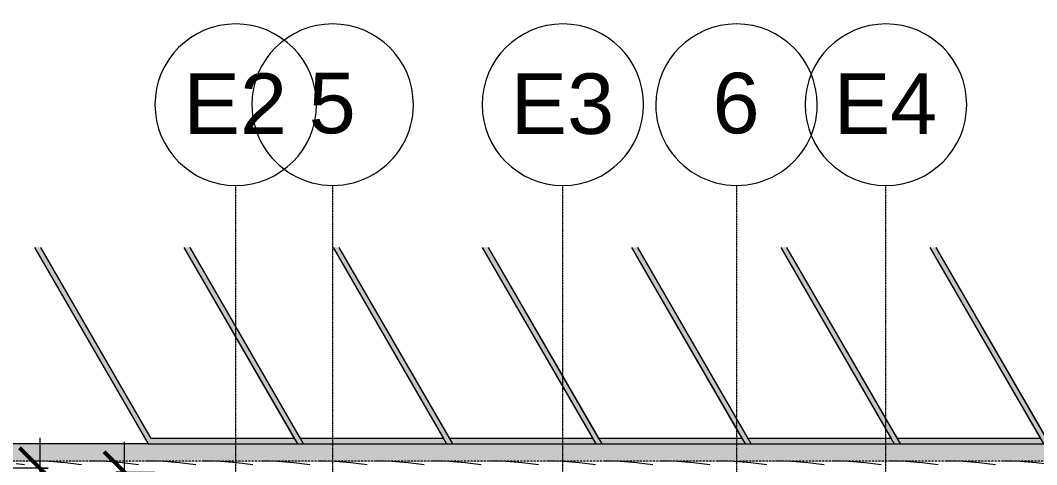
# Model space of a CAD drawing. Header units: inches. Extents: x -4124 to 2030, y 10168 to 14873.
# Drawn here: x -2945 to -2190, y 11766 to 12096 of the extents above; entities that cross this region are included whole.
import ezdxf

# ---------------------------------------------------------------- set-up
doc = ezdxf.new("R2010")
doc.units = ezdxf.units.IN
doc.header["$MEASUREMENT"] = 0
doc.linetypes.add('Demolished', pattern=[0.1875, 0.125, -0.0625])
doc.linetypes.add('Grid Line 1_2_', pattern=[0.875, 0.5, -0.125, 0.125, -0.125])
for name, color, linetype, lineweight in [('A-ANNO-DIMS', 211, 'Continuous', 9), ('A-ANNO-DIMS-240', 211, 'Continuous', 9), ('A-ROOF', 132, 'Demolished', 9), ('A-ROOF-PATT', 132, 'Demolished', 9), ('C-PRKG', 3, 'Continuous', 9), ('S-FNDN', 32, 'Continuous', 9), ('S-GRID', 1, 'Continuous', 9), ('S-GRID-IDEN', 1, 'Continuous', 9)]:
    doc.layers.add(name, color=color, linetype=linetype, lineweight=lineweight)
doc.styles.add('Arial', font='arial.ttf', dxfattribs={"height": 45})
doc.styles.add('Century Gothic_1', font='ufonts.com_century-gothic.ttf', dxfattribs={"height": 22.5})
doc.dimstyles.new('OD__1_16__Tol__', dxfattribs={"dimscale": 12, "dimtxt": 23.493786, "dimasz": 2.5, "dimexe": 1.875, "dimexo": 1.25, "dimgap": 1.875, "dimtad": 1, "dimdec": 4, "dimrnd": 0.0625, "dimzin": 3, "dimdsep": 46, "dimlunit": 4, "dimtxsty": 'Century Gothic_1', "dimblk1": 'OBLIQUE', "dimblk2": 'OBLIQUE', "dimsah": 1, "dimcen": 0.09, "dimdle": 1.875, "dimazin": 0, "dimtfac": 1, "dimtdec": 4, "dimtix": 1, "dimtmove": 0, "dimatfit": 3, "dimfxl": 1, "dimtvp": 1, "dimtfill": 1, "dimfrac": 2, "dimtolj": 1, "dimtzin": 0, "dimarcsym": 2})

# ---------------------------------------------------------------- blocks, each defined once
blk = doc.blocks.new('FP_27-DEMO PLAN - 1ST FLOOR')
at = {"layer": 'A-ROOF', "color": 1}
blk.add_line((-1585.45, 11768.64), (-3026.2, 11768.64), dxfattribs=at)
at = {"layer": 'A-ROOF-PATT', "color": 20, "linetype": 'Continuous'}
for p, q in [((-2948.19, 11766.8), (-2942.17, 11765.97)), ((-2935.85, 11768.75), (-2929.83, 11768.66)), ((-2929.83, 11768.66), (-2923.81, 11768.41)), ((-2923.81, 11768.41), (-2917.8, 11768.02)), ((-2917.8, 11768.02), (-2911.78, 11767.48)), ((-2911.78, 11767.48), (-2905.76, 11766.8)), ((-2905.76, 11766.8), (-2899.74, 11765.97)), ((-2893.42, 11768.75), (-2887.41, 11768.66)), ((-2887.41, 11768.66), (-2881.39, 11768.41)), ((-2881.39, 11768.41), (-2875.37, 11768.02)), ((-2875.37, 11768.02), (-2869.35, 11767.48)), ((-2869.35, 11767.48), (-2863.33, 11766.8)), ((-2863.33, 11766.8), (-2857.32, 11765.97)), ((-2851, 11768.75), (-2844.98, 11768.66)), ((-2844.98, 11768.66), (-2838.96, 11768.41)), ((-2838.96, 11768.41), (-2832.94, 11768.02)), ((-2832.94, 11768.02), (-2826.93, 11767.48)), ((-2826.93, 11767.48), (-2820.91, 11766.8)), ((-2820.91, 11766.8), (-2814.89, 11765.97)), ((-2808.57, 11768.75), (-2802.55, 11768.66)), ((-2802.55, 11768.66), (-2796.53, 11768.41)), ((-2796.53, 11768.41), (-2790.52, 11768.02)), ((-2790.52, 11768.02), (-2784.5, 11767.48)), ((-2784.5, 11767.48), (-2778.48, 11766.8)), ((-2778.48, 11766.8), (-2772.46, 11765.97)), ((-2766.14, 11768.75), (-2760.13, 11768.66)), ((-2760.13, 11768.66), (-2754.11, 11768.41)), ((-2754.11, 11768.41), (-2748.09, 11768.02)), ((-2748.09, 11768.02), (-2742.07, 11767.48)), ((-2742.07, 11767.48), (-2736.05, 11766.8)), ((-2736.05, 11766.8), (-2730.04, 11765.97)), ((-2723.72, 11768.75), (-2717.7, 11768.66)), ((-2717.7, 11768.66), (-2711.68, 11768.41)), ((-2711.68, 11768.41), (-2705.66, 11768.02)), ((-2705.66, 11768.02), (-2699.65, 11767.48)), ((-2699.65, 11767.48), (-2693.63, 11766.8)), ((-2693.63, 11766.8), (-2687.61, 11765.97)), ((-2681.29, 11768.75), (-2675.27, 11768.66)), ((-2675.27, 11768.66), (-2669.26, 11768.41)), ((-2669.26, 11768.41), (-2663.24, 11768.02)), ((-2663.24, 11768.02), (-2657.22, 11767.48)), ((-2657.22, 11767.48), (-2651.2, 11766.8)), ((-2651.2, 11766.8), (-2645.18, 11765.97)), ((-2638.86, 11768.75), (-2632.85, 11768.66)), ((-2632.85, 11768.66), (-2626.83, 11768.41)), ((-2626.83, 11768.41), (-2620.81, 11768.02)), ((-2620.81, 11768.02), (-2614.79, 11767.48)), ((-2614.79, 11767.48), (-2608.78, 11766.8)), ((-2608.78, 11766.8), (-2602.76, 11765.97)), ((-2596.44, 11768.75), (-2590.42, 11768.66)), ((-2590.42, 11768.66), (-2584.4, 11768.41)), ((-2584.4, 11768.41), (-2578.38, 11768.02)), ((-2578.38, 11768.02), (-2572.37, 11767.48)), ((-2572.37, 11767.48), (-2566.35, 11766.8)), ((-2566.35, 11766.8), (-2560.33, 11765.97)), ((-2554.01, 11768.75), (-2547.99, 11768.66)), ((-2547.99, 11768.66), (-2541.98, 11768.41)), ((-2541.98, 11768.41), (-2535.96, 11768.02)), ((-2535.96, 11768.02), (-2529.94, 11767.48)), ((-2529.94, 11767.48), (-2523.92, 11766.8)), ((-2523.92, 11766.8), (-2517.9, 11765.97)), ((-2511.59, 11768.75), (-2505.57, 11768.66)), ((-2505.57, 11768.66), (-2499.55, 11768.41)), ((-2499.55, 11768.41), (-2493.53, 11768.02)), ((-2493.53, 11768.02), (-2487.51, 11767.48)), ((-2487.51, 11767.48), (-2481.5, 11766.8)), ((-2481.5, 11766.8), (-2475.48, 11765.97)), ((-2469.16, 11768.75), (-2463.14, 11768.66)), ((-2463.14, 11768.66), (-2457.12, 11768.41)), ((-2457.12, 11768.41), (-2451.11, 11768.02)), ((-2451.11, 11768.02), (-2445.09, 11767.48)), ((-2445.09, 11767.48), (-2439.07, 11766.8)), ((-2439.07, 11766.8), (-2433.05, 11765.97)), ((-2426.73, 11768.75), (-2420.71, 11768.66)), ((-2420.71, 11768.66), (-2414.7, 11768.41)), ((-2414.7, 11768.41), (-2408.68, 11768.02)), ((-2408.68, 11768.02), (-2402.66, 11767.48)), ((-2402.66, 11767.48), (-2396.64, 11766.8)), ((-2396.64, 11766.8), (-2390.62, 11765.97)), ((-2384.31, 11768.75), (-2378.29, 11768.66)), ((-2378.29, 11768.66), (-2372.27, 11768.41)), ((-2372.27, 11768.41), (-2366.25, 11768.02)), ((-2366.25, 11768.02), (-2360.23, 11767.48)), ((-2360.23, 11767.48), (-2354.22, 11766.8)), ((-2354.22, 11766.8), (-2348.2, 11765.97)), ((-2341.88, 11768.75), (-2335.86, 11768.66)), ((-2335.86, 11768.66), (-2329.84, 11768.41)), ((-2329.84, 11768.41), (-2323.83, 11768.02)), ((-2323.83, 11768.02), (-2317.81, 11767.48)), ((-2317.81, 11767.48), (-2311.79, 11766.8)), ((-2311.79, 11766.8), (-2305.77, 11765.97)), ((-2299.45, 11768.75), (-2293.44, 11768.66)), ((-2293.44, 11768.66), (-2287.42, 11768.41)), ((-2287.42, 11768.41), (-2281.4, 11768.02)), ((-2281.4, 11768.02), (-2275.38, 11767.48)), ((-2275.38, 11767.48), (-2269.36, 11766.8)), ((-2269.36, 11766.8), (-2263.35, 11765.97)), ((-2257.03, 11768.75), (-2251.01, 11768.66)), ((-2251.01, 11768.66), (-2244.99, 11768.41)), ((-2244.99, 11768.41), (-2238.97, 11768.02)), ((-2238.97, 11768.02), (-2232.96, 11767.48)), ((-2232.96, 11767.48), (-2226.94, 11766.8)), ((-2226.94, 11766.8), (-2220.92, 11765.97)), ((-2214.6, 11768.75), (-2208.58, 11768.66)), ((-2208.58, 11768.66), (-2202.56, 11768.41)), ((-2202.56, 11768.41), (-2196.55, 11768.02)), ((-2196.55, 11768.02), (-2190.53, 11767.48)), ((-2190.53, 11767.48), (-2184.51, 11766.8))]:
    blk.add_line(p, q, dxfattribs=at)
blk = doc.blocks.new('321723 - Pavement Markings - Parking - Angled - EXISTING _8X18_ 60º-1523241-DEMO PLAN - 1ST FLOOR')
at = {"layer": 'C-PRKG'}
h = blk.add_hatch(color=254, dxfattribs=at)
h.paths.add_polyline_path([(110.85, 0), (0, 0), (84.31, -146.02), (88.93, -146.02), (6.93, -4), (113.16, -4), (110.95, -0.17)], flags=0)
h.paths.add_polyline_path([(115.47, 0), (114.32, -2), (117.78, -4)], flags=0)
h.paths.add_polyline_path([(117.78, -4), (196.19, -146.02), (199.78, -146.02)], flags=0)
h = blk.add_hatch(color=254, dxfattribs=at)
h.paths.add_polyline_path([(226.32, 0), (225.17, -2), (228.63, -4)], flags=0)
h.paths.add_polyline_path([(115.47, 0), (110.85, 0), (195.16, -146.02), (196.19, -146.02), (117.78, -4), (114.32, -2)], flags=0)
h.paths.add_polyline_path([(221.7, 0), (115.47, 0), (117.78, -4), (224.01, -4), (221.8, -0.17)], flags=0)
h.paths.add_polyline_path([(228.63, -4), (307.05, -146.02), (310.63, -146.02)], flags=0)
h = blk.add_hatch(color=254, dxfattribs=at)
h.paths.add_polyline_path([(337.17, 0), (336.02, -2), (339.48, -4)], flags=0)
h.paths.add_polyline_path([(333.17, 0), (332.55, 0), (332.83, -0.16), (334.86, 0)], flags=0)
h.paths.add_polyline_path([(226.32, 0), (221.7, 0), (306.01, -146.02), (307.05, -146.02), (228.63, -4), (225.17, -2)], flags=0)
h.paths.add_polyline_path([(332.55, 0), (226.32, 0), (228.63, -4), (334.86, -4), (332.65, -0.17)], flags=0)
h.paths.add_polyline_path([(339.48, -4), (417.9, -146.02), (421.48, -146.02), (382.07, -77.76)], flags=0)
h = blk.add_hatch(color=254, dxfattribs=at)
h.paths.add_polyline_path([(448.02, 0), (446.87, -2), (450.33, -4)], flags=0)
h.paths.add_polyline_path([(337.17, 0), (332.83, -0.16), (332.55, 0), (416.86, -146.02), (417.9, -146.02), (339.48, -4), (336.02, -2)], flags=0)
h.paths.add_polyline_path([(443.41, 0), (337.17, 0), (339.48, -4), (445.71, -4), (443.5, -0.17)], flags=0)
h.paths.add_polyline_path([(450.33, -4), (528.75, -146.02), (532.33, -146.02)], flags=0)
h = blk.add_hatch(color=254, dxfattribs=at)
h.paths.add_polyline_path([(448.02, 0), (443.41, 0), (527.71, -146.02), (528.75, -146.02), (450.33, -4), (446.87, -2)], flags=0)
h.paths.add_polyline_path([(554.26, 0), (448.02, 0), (450.33, -4), (556.57, -4), (554.35, -0.17)], flags=0)
h.paths.add_polyline_path([(558.88, 0), (557.72, -2), (561.18, -4)], flags=0)
h.paths.add_polyline_path([(561.18, -4), (639.6, -146.02), (643.18, -146.02)], flags=0)
h = blk.add_hatch(color=254, dxfattribs=at)
h.paths.add_polyline_path([(558.88, 0), (554.26, 0), (638.56, -146.02), (639.6, -146.02), (561.18, -4), (557.72, -2)], flags=0)
h.paths.add_polyline_path([(665.11, 0), (558.88, 0), (561.18, -4), (667.42, -4), (665.2, -0.17)], flags=0)
h.paths.add_polyline_path([(669.73, 0), (668.57, -2), (672.04, -4)], flags=0)
h.paths.add_polyline_path([(672.04, -4), (750.45, -146.02), (754.03, -146.02), (716.55, -81.1)], flags=0)
h = blk.add_hatch(color=254, dxfattribs=at)
h.paths.add_polyline_path([(669.73, 0), (665.11, 0), (749.41, -146.02), (750.45, -146.02), (672.04, -4), (668.57, -2)], flags=0)
h.paths.add_polyline_path([(778.27, 0), (669.73, 0), (672.04, -4), (778.27, -4), (860.27, -146.02), (864.89, -146.02), (780.58, 0)], flags=0)
for p, q in [((110.85, 0), (195.16, -146.02)), ((226.32, 0), (110.85, 0)), ((199.78, -146.02), (115.47, 0)), ((221.7, 0), (306.01, -146.02)), ((337.17, 0), (221.7, 0)), ((310.63, -146.02), (226.32, 0)), ((332.55, 0), (416.86, -146.02)), ((448.02, 0), (332.55, 0)), ((421.48, -146.02), (337.17, 0)), ((443.41, 0), (527.71, -146.02)), ((558.88, 0), (443.41, 0)), ((532.33, -146.02), (448.02, 0)), ((554.26, 0), (638.56, -146.02)), ((669.73, 0), (554.26, 0)), ((643.18, -146.02), (558.88, 0)), ((665.11, 0), (749.41, -146.02)), ((780.58, 0), (665.11, 0)), ((754.03, -146.02), (669.73, 0)), ((864.89, -146.02), (780.58, 0)), ((113.16, -4), (195.16, -146.02)), ((199.78, -146.02), (117.78, -4)), ((117.78, -4), (224.01, -4)), ((224.01, -4), (306.01, -146.02)), ((310.63, -146.02), (228.63, -4)), ((228.63, -4), (334.86, -4)), ((334.86, -4), (416.86, -146.02)), ((421.48, -146.02), (339.48, -4)), ((339.48, -4), (445.71, -4)), ((445.71, -4), (527.71, -146.02)), ((532.33, -146.02), (450.33, -4)), ((450.33, -4), (556.57, -4)), ((556.57, -4), (638.56, -146.02)), ((643.18, -146.02), (561.18, -4)), ((561.18, -4), (667.42, -4)), ((667.42, -4), (749.41, -146.02)), ((754.03, -146.02), (672.04, -4)), ((672.04, -4), (778.27, -4)), ((778.27, -4), (860.27, -146.02))]:
    blk.add_line(p, q, dxfattribs=at)
blk = doc.blocks.new('Grid - Grid Head - Circle-50561-DEMO PLAN - 1ST FLOOR')
at = {"layer": 'S-GRID-IDEN'}
for start, end in [(360, 180), (180, 360)]:
    blk.add_arc((0, 0), 0.25, start, end, dxfattribs=at)
blk = doc.blocks.new('DIMBLOCK1-DEMO PLAN - 1ST FLOOR')
at = {"layer": 'A-ANNO-DIMS-240'}
for p, q in [((-2867.9, 10777.9), (-2867.9, 11782.9)), ((-2874.12, 11760.4), (-2845.4, 11760.4)), ((-2867.9, 11760.4), (-2874.12, 11760.4)), ((-2874.12, 10800.4), (-2845.4, 10800.4)), ((-2867.9, 10800.4), (-2874.12, 10800.4))]:
    blk.add_line(p, q, dxfattribs=at)
at = {"layer": 'A-ANNO-DIMS-240', "lineweight": 50}
for p, q in [((-2867.9, 11760.4), (-2882.9, 11775.4)), ((-2867.9, 11760.4), (-2852.9, 11745.4)), ((-2867.9, 10800.4), (-2882.9, 10815.4)), ((-2867.9, 10800.4), (-2852.9, 10785.4))]:
    blk.add_line(p, q, dxfattribs=at)
at = {"layer": 'A-ANNO-DIMS-240', "color": 0, "insert": (-2919.24, 11232.29), "char_height": 22.5, "width": 115.4552, "attachment_point": 1, "rotation": 90, "line_spacing_factor": 0.984502, "style": 'Century Gothic_1', "bg_fill": 3, "box_fill_scale": 1.25, "bg_fill_color": 256, "bg_fill_true_color": 13158600, "bg_fill_transparency": 0}
blk.add_mtext('80\' - 0"', dxfattribs=at)
blk = doc.blocks.new('_Oblique')
at = {"color": 0, "linetype": 'ByBlock', "lineweight": -2}
blk.add_line((-0.5, -0.5), (0.5, 0.5), dxfattribs=at)
blk = doc.blocks.new('DIMBLOCK3-DEMO PLAN - 1ST FLOOR')
at = {"layer": 'A-ANNO-DIMS-240'}
for p, q in [((-2930.73, 11785.9), (-2930.73, 11274.52)), ((-2924.52, 11763.4), (-2953.23, 11763.4)), ((-2930.73, 11763.4), (-2924.52, 11763.4)), ((-3024.95, 11274.52), (-2908.23, 11274.52)), ((-2930.73, 11274.52), (-3024.95, 11274.52))]:
    blk.add_line(p, q, dxfattribs=at)
at = {"layer": 'A-ANNO-DIMS-240', "lineweight": 50}
for p, q in [((-2930.73, 11763.4), (-2945.73, 11778.4)), ((-2930.73, 11763.4), (-2915.73, 11748.4)), ((-2930.73, 11274.52), (-2945.73, 11289.52)), ((-2930.73, 11274.52), (-2915.73, 11259.52))]:
    blk.add_line(p, q, dxfattribs=at)
at = {"layer": 'A-ANNO-DIMS-240', "color": 0, "insert": (-2982.07, 11442.14), "char_height": 22.5, "width": 184.3703, "attachment_point": 1, "rotation": 90, "line_spacing_factor": 0.984502, "style": 'Century Gothic_1', "bg_fill": 3, "box_fill_scale": 1.25, "bg_fill_color": 256, "bg_fill_true_color": 13158600, "bg_fill_transparency": 0}
blk.add_mtext('40\' - 8 7/8"', dxfattribs=at)

msp = doc.modelspace()

# ---------------------------------------------------------------- hatches: boundary and pattern name
at = {"layer": 'S-FNDN'}
h = msp.add_hatch(color=254, dxfattribs=at)
h.paths.add_polyline_path([(-1875.20325, 11768.39539), (-1875.20325, 11768.52039), (-1918.70325, 11768.50825), (-1918.70325, 11768.39539), (-1876.88047, 11768.39539)], flags=0)
h.paths.add_polyline_path([(-2510.25701, 11768.64024), (-1599.64075, 11768.64024), (-1599.64075, 11774.14539), (-1592.45325, 11774.14539), (-1592.45325, 11781.39539), (-1724.15489, 11781.39539), (-1723.00001, 11778.91874), (-1797.92185, 11778.91874), (-1797.92185, 11781.39539), (-2990.20653, 11781.39539), (-2990.20653, 11768.64024), (-2513.10826, 11768.64024)], flags=0)

# ---------------------------------------------------------------- linework, layer by layer
msp.add_line((-2850.28082, 11781.39539), (-2990.20653, 11781.39539), dxfattribs=at)
at = {"layer": 'S-GRID', "linetype": 'Grid Line 1_2_'}
for p, q in [((-2785.20325, 10455.54858), (-2785.20325, 11973.42375)), ((-2713.20325, 11973.42375), (-2713.20325, 10769.69706)), ((-2542.20325, 10455.54858), (-2542.20325, 11973.42375)), ((-2413.20325, 11973.42375), (-2413.20325, 10769.69706)), ((-2302.20325, 10455.54858), (-2302.20325, 11973.42375))]:
    msp.add_line(p, q, dxfattribs=at)

# ---------------------------------------------------------------- block references
at = {"layer": 'A-ROOF', "color": 1}
msp.add_blockref('FP_27-DEMO PLAN - 1ST FLOOR', (0, 0), dxfattribs=at)
at = {"layer": 'C-PRKG', "rotation": 180}
msp.add_blockref('321723 - Pavement Markings - Parking - Angled - EXISTING _8X18_ 60º-1523241-DEMO PLAN - 1ST FLOOR', (-2069.70325, 11781.39539), dxfattribs=at)
at = {"layer": 'S-GRID-IDEN', "xscale": 239.9999999999998, "yscale": 239.9999999999998, "zscale": 239.9999999999998}
for p in [(-2785.20325, 12033.42375), (-2542.20325, 12033.42375), (-2302.20325, 12033.42375)]:
    msp.add_blockref('Grid - Grid Head - Circle-50561-DEMO PLAN - 1ST FLOOR', p, dxfattribs=at)
at = {"layer": 'S-GRID-IDEN', "xscale": 239.9999999999998, "yscale": 239.9999999999998, "zscale": 239.9999999999998, "rotation": 180}
for p in [(-2713.20325, 12033.42375), (-2413.20325, 12033.42375)]:
    msp.add_blockref('Grid - Grid Head - Circle-50561-DEMO PLAN - 1ST FLOOR', p, dxfattribs=at)

# ---------------------------------------------------------------- texts
at = {"layer": 'S-GRID-IDEN', "char_height": 45, "attachment_point": 1, "style": 'Arial'}
for s, insert, width in [('E2', (-2823.95495, 12056.6436), 93.1725), ('5', (-2731.00274, 12057.13107), 42.42), ('E3', (-2580.95495, 12056.6436), 93.1725), ('6', (-2431.00274, 12057.13107), 42.42), ('E4', (-2340.95495, 12056.6436), 93.1725)]:
    msp.add_mtext(s, dxfattribs=dict(at, insert=insert, width=width))

# ---------------------------------------------------------------- next in the draw order: dimensions: what is measured, and where the dimension line sits
at = {"layer": 'A-ANNO-DIMS'}
dim = msp.add_linear_dim(base=(-2867.90236, 11760.39539), p1=(-2889.11556, 10800.39539), p2=(-2889.11556, 11760.39539), angle=90, dimstyle='OD__1_16__Tol__', override={"dimpost": '<>', "dimfxl": 960.000001}, dxfattribs=at)
dim.commit()
dim.dimension.update_dxf_attribs({"geometry": 'DIMBLOCK1-DEMO PLAN - 1ST FLOOR', "text_midpoint": (-2902.2183, 11280.39539)})

# ---------------------------------------------------------------- next in the draw order: dimensions: what is measured, and where the dimension line sits
dim = msp.add_linear_dim(base=(-2930.73, 11274.52039), p1=(-2909.5168, 11763.39539), p2=(-3039.95325, 11274.52039), angle=90, dimstyle='OD__1_16__Tol__', override={"dimpost": '<>', "dimfxl": 505.976713}, dxfattribs=at)
dim.commit()
dim.dimension.update_dxf_attribs({"geometry": 'DIMBLOCK3-DEMO PLAN - 1ST FLOOR', "text_midpoint": (-2966.29254, 11518.95789)})

doc.saveas('drawing.dxf')
